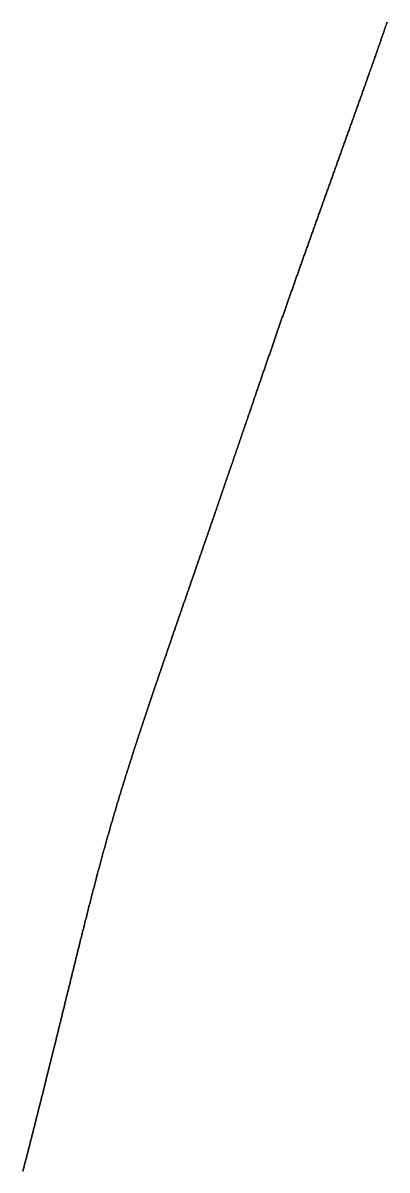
# Model space of a CAD drawing. Header units: inches. Extents: x 130170 to 284068, y 377793 to 804530.
# Drawn here: x 260509.1 to 260525.8, y 746135.8 to 746188.4 of the extents above; entities that cross this region are included whole.
import ezdxf

# ---------------------------------------------------------------- set-up
doc = ezdxf.new("R2010")
doc.units = ezdxf.units.IN
doc.header["$MEASUREMENT"] = 0
doc.layers.add('muni_il', color=7, linetype='Continuous')

msp = doc.modelspace()

# ---------------------------------------------------------------- linework, layer by layer
at = {"layer": 'muni_il'}
for points in [[(260509.084, 746135.805), (260509.11, 746135.907), (260509.137, 746136.008), (260509.163, 746136.109), (260509.189, 746136.21), (260509.215, 746136.311), (260509.241, 746136.412), (260509.266, 746136.513), (260509.292, 746136.614), (260509.318, 746136.714), (260509.344, 746136.814), (260509.369, 746136.915), (260509.395, 746137.015), (260509.421, 746137.114), (260509.446, 746137.214), (260509.472, 746137.314), (260509.497, 746137.413), (260509.522, 746137.512), (260509.547, 746137.611), (260509.572, 746137.71), (260509.598, 746137.809), (260509.623, 746137.907), (260509.647, 746138.006), (260509.672, 746138.104), (260509.697, 746138.202), (260509.722, 746138.299), (260509.747, 746138.397), (260509.771, 746138.494), (260509.796, 746138.591), (260509.82, 746138.688), (260509.845, 746138.785), (260509.869, 746138.882), (260509.893, 746138.978), (260509.917, 746139.074), (260509.942, 746139.17), (260509.966, 746139.266), (260509.99, 746139.361), (260510.014, 746139.456), (260510.037, 746139.551), (260510.061, 746139.646), (260510.085, 746139.741), (260510.108, 746139.835), (260510.132, 746139.929), (260510.155, 746140.023), (260510.179, 746140.117), (260510.202, 746140.21), (260510.225, 746140.303), (260510.248, 746140.396), (260510.271, 746140.488), (260510.294, 746140.581), (260510.317, 746140.673), (260510.34, 746140.765), (260510.363, 746140.856), (260510.385, 746140.947), (260510.408, 746141.038), (260510.431, 746141.129), (260510.453, 746141.22), (260510.475, 746141.31), (260510.498, 746141.4), (260510.52, 746141.49), (260510.542, 746141.579), (260510.564, 746141.668), (260510.586, 746141.757), (260510.608, 746141.846), (260510.63, 746141.934), (260510.651, 746142.022), (260510.673, 746142.11), (260510.695, 746142.197), (260510.716, 746142.284), (260510.738, 746142.371), (260510.759, 746142.458), (260510.78, 746142.544), (260510.801, 746142.63), (260510.822, 746142.716), (260510.843, 746142.801), (260510.864, 746142.886), (260510.885, 746142.971), (260510.906, 746143.056), (260510.927, 746143.14), (260510.947, 746143.224), (260510.968, 746143.307), (260510.988, 746143.391), (260511.009, 746143.474), (260511.029, 746143.556), (260511.049, 746143.639), (260511.07, 746143.721), (260511.09, 746143.803), (260511.11, 746143.884), (260511.13, 746143.966), (260511.15, 746144.047), (260511.169, 746144.127), (260511.189, 746144.208), (260511.209, 746144.287), (260511.228, 746144.367), (260511.248, 746144.447), (260511.267, 746144.526), (260511.287, 746144.605), (260511.306, 746144.683), (260511.325, 746144.761), (260511.344, 746144.839), (260511.363, 746144.917), (260511.383, 746144.994), (260511.401, 746145.071), (260511.42, 746145.148), (260511.439, 746145.224), (260511.458, 746145.3), (260511.477, 746145.376), (260511.495, 746145.451), (260511.514, 746145.527), (260511.532, 746145.602), (260511.551, 746145.676), (260511.569, 746145.75), (260511.587, 746145.825), (260511.606, 746145.898), (260511.624, 746145.972), (260511.642, 746146.045), (260511.66, 746146.118), (260511.678, 746146.191), (260511.696, 746146.263), (260511.714, 746146.335), (260511.732, 746146.407), (260511.75, 746146.478), (260511.767, 746146.549), (260511.785, 746146.62), (260511.803, 746146.691), (260511.82, 746146.762), (260511.838, 746146.832), (260511.855, 746146.902), (260511.873, 746146.971), (260511.89, 746147.041), (260511.908, 746147.11), (260511.925, 746147.179), (260511.942, 746147.247), (260511.959, 746147.316), (260511.977, 746147.384), (260511.994, 746147.451), (260512.011, 746147.519), (260512.028, 746147.586), (260512.045, 746147.654), (260512.062, 746147.72), (260512.079, 746147.787), (260512.096, 746147.853), (260512.113, 746147.92), (260512.129, 746147.986), (260512.146, 746148.051), (260512.163, 746148.117), (260512.18, 746148.182), (260512.196, 746148.247), (260512.213, 746148.312), (260512.23, 746148.377), (260512.246, 746148.441), (260512.263, 746148.506), (260512.28, 746148.57), (260512.296, 746148.633), (260512.313, 746148.697), (260512.329, 746148.761), (260512.346, 746148.824), (260512.362, 746148.887), (260512.378, 746148.95), (260512.395, 746149.013), (260512.411, 746149.075), (260512.428, 746149.137), (260512.444, 746149.2), (260512.461, 746149.262), (260512.477, 746149.324), (260512.493, 746149.385), (260512.51, 746149.447), (260512.526, 746149.508), (260512.542, 746149.57), (260512.559, 746149.631), (260512.575, 746149.692), (260512.591, 746149.753), (260512.608, 746149.813), (260512.624, 746149.874), (260512.64, 746149.934), (260512.657, 746149.995), (260512.673, 746150.055), (260512.689, 746150.115), (260512.706, 746150.175), (260512.722, 746150.235), (260512.738, 746150.295), (260512.755, 746150.354), (260512.771, 746150.414), (260512.787, 746150.473), (260512.804, 746150.533), (260512.82, 746150.592), (260512.837, 746150.651), (260512.853, 746150.71), (260512.87, 746150.769), (260512.886, 746150.828), (260512.903, 746150.887), (260512.919, 746150.946), (260512.936, 746151.005), (260512.952, 746151.064), (260512.969, 746151.122), (260512.985, 746151.181), (260513.002, 746151.24), (260513.019, 746151.298), (260513.035, 746151.356), (260513.052, 746151.415), (260513.069, 746151.473), (260513.085, 746151.532), (260513.102, 746151.59), (260513.119, 746151.648), (260513.136, 746151.707), (260513.153, 746151.765), (260513.17, 746151.823), (260513.187, 746151.882), (260513.204, 746151.94), (260513.221, 746151.998), (260513.238, 746152.056), (260513.255, 746152.114), (260513.272, 746152.173), (260513.289, 746152.231), (260513.307, 746152.289), (260513.324, 746152.348), (260513.341, 746152.406), (260513.359, 746152.464), (260513.376, 746152.523), (260513.393, 746152.581), (260513.411, 746152.64), (260513.429, 746152.698), (260513.446, 746152.757), (260513.464, 746152.815), (260513.482, 746152.874), (260513.499, 746152.932), (260513.517, 746152.991), (260513.535, 746153.05), (260513.553, 746153.109), (260513.571, 746153.168), (260513.589, 746153.226), (260513.607, 746153.285), (260513.625, 746153.345), (260513.644, 746153.404), (260513.662, 746153.463), (260513.68, 746153.522), (260513.699, 746153.582), (260513.717, 746153.641), (260513.736, 746153.701), (260513.754, 746153.76), (260513.773, 746153.82), (260513.792, 746153.88), (260513.811, 746153.94), (260513.829, 746154), (260513.848, 746154.06), (260513.867, 746154.12), (260513.886, 746154.18), (260513.906, 746154.241), (260513.925, 746154.301), (260513.944, 746154.362), (260513.963, 746154.423), (260513.983, 746154.484), (260514.002, 746154.545), (260514.022, 746154.606), (260514.041, 746154.667), (260514.061, 746154.728), (260514.081, 746154.79), (260514.101, 746154.852), (260514.121, 746154.913), (260514.141, 746154.975), (260514.161, 746155.037), (260514.181, 746155.099), (260514.201, 746155.162), (260514.221, 746155.224), (260514.242, 746155.287), (260514.262, 746155.349), (260514.282, 746155.412), (260514.303, 746155.475), (260514.324, 746155.538), (260514.344, 746155.601), (260514.365, 746155.665), (260514.386, 746155.728), (260514.407, 746155.792), (260514.428, 746155.856), (260514.449, 746155.92), (260514.47, 746155.984), (260514.492, 746156.048), (260514.513, 746156.113), (260514.534, 746156.177), (260514.556, 746156.242), (260514.577, 746156.307), (260514.599, 746156.372), (260514.621, 746156.438), (260514.643, 746156.503), (260514.664, 746156.568), (260514.686, 746156.634), (260514.708, 746156.7), (260514.73, 746156.766), (260514.753, 746156.832), (260514.775, 746156.899), (260514.797, 746156.965), (260514.82, 746157.032), (260514.842, 746157.098), (260514.865, 746157.165), (260514.887, 746157.233), (260514.91, 746157.3), (260514.933, 746157.367), (260514.955, 746157.435), (260514.978, 746157.502), (260515.001, 746157.57), (260515.024, 746157.639), (260515.047, 746157.707), (260515.07, 746157.775), (260515.094, 746157.843), (260515.117, 746157.912), (260515.14, 746157.981), (260515.164, 746158.05), (260515.187, 746158.119), (260515.211, 746158.188), (260515.235, 746158.258), (260515.258, 746158.327), (260515.282, 746158.397), (260515.306, 746158.467), (260515.33, 746158.537), (260515.354, 746158.607), (260515.378, 746158.677), (260515.402, 746158.748), (260515.426, 746158.818), (260515.45, 746158.889), (260515.474, 746158.96), (260515.499, 746159.031), (260515.523, 746159.102), (260515.547, 746159.173), (260515.572, 746159.244), (260515.597, 746159.316), (260515.621, 746159.387), (260515.646, 746159.459), (260515.67, 746159.531), (260515.695, 746159.603), (260515.72, 746159.675), (260515.745, 746159.747), (260515.77, 746159.819), (260515.795, 746159.892), (260515.82, 746159.964), (260515.845, 746160.037), (260515.87, 746160.11), (260515.895, 746160.182), (260515.92, 746160.255), (260515.945, 746160.328), (260515.97, 746160.401), (260515.996, 746160.475), (260516.021, 746160.548), (260516.046, 746160.621), (260516.072, 746160.695), (260516.097, 746160.768), (260516.122, 746160.842), (260516.148, 746160.916), (260516.173, 746160.989), (260516.199, 746161.063), (260516.224, 746161.137), (260516.25, 746161.211), (260516.276, 746161.285), (260516.301, 746161.359), (260516.327, 746161.433), (260516.353, 746161.507), (260516.378, 746161.581), (260516.404, 746161.656), (260516.43, 746161.73), (260516.456, 746161.804), (260516.481, 746161.879), (260516.507, 746161.953), (260516.533, 746162.028), (260516.559, 746162.102), (260516.584, 746162.176), (260516.61, 746162.251), (260516.636, 746162.325), (260516.662, 746162.4), (260516.688, 746162.475), (260516.713, 746162.549), (260516.739, 746162.624), (260516.765, 746162.698), (260516.791, 746162.773), (260516.817, 746162.847), (260516.843, 746162.922), (260516.869, 746162.996), (260516.894, 746163.071), (260516.92, 746163.145), (260516.946, 746163.219), (260516.972, 746163.294), (260516.997, 746163.368), (260517.023, 746163.443), (260517.049, 746163.517), (260517.075, 746163.591), (260517.1, 746163.665), (260517.126, 746163.739), (260517.152, 746163.813), (260517.177, 746163.887), (260517.203, 746163.961), (260517.229, 746164.035), (260517.254, 746164.109), (260517.28, 746164.183), (260517.305, 746164.257), (260517.331, 746164.33), (260517.356, 746164.404), (260517.382, 746164.477), (260517.407, 746164.55), (260517.432, 746164.624), (260517.458, 746164.697), (260517.483, 746164.77), (260517.508, 746164.843), (260517.533, 746164.916), (260517.559, 746164.988), (260517.584, 746165.061), (260517.609, 746165.133), (260517.634, 746165.206), (260517.659, 746165.278), (260517.684, 746165.35), (260517.709, 746165.422), (260517.733, 746165.494), (260517.758, 746165.566), (260517.783, 746165.637), (260517.808, 746165.709), (260517.832, 746165.78), (260517.857, 746165.851), (260517.881, 746165.922), (260517.906, 746165.993), (260517.93, 746166.064), (260517.955, 746166.134), (260517.979, 746166.204), (260518.003, 746166.275), (260518.027, 746166.345), (260518.051, 746166.414), (260518.075, 746166.484), (260518.099, 746166.554), (260518.123, 746166.623), (260518.147, 746166.692), (260518.171, 746166.761), (260518.195, 746166.83), (260518.218, 746166.898), (260518.242, 746166.967), (260518.265, 746167.035), (260518.289, 746167.103), (260518.312, 746167.171), (260518.335, 746167.238), (260518.358, 746167.306), (260518.382, 746167.373), (260518.405, 746167.44), (260518.428, 746167.507), (260518.45, 746167.573), (260518.473, 746167.64), (260518.496, 746167.706), (260518.519, 746167.772), (260518.541, 746167.837), (260518.564, 746167.903), (260518.586, 746167.968), (260518.609, 746168.033), (260518.631, 746168.098), (260518.653, 746168.163), (260518.675, 746168.227), (260518.697, 746168.291), (260518.719, 746168.355), (260518.741, 746168.419), (260518.763, 746168.482), (260518.784, 746168.545), (260518.806, 746168.608), (260518.828, 746168.671), (260518.849, 746168.734), (260518.87, 746168.796), (260518.892, 746168.858), (260518.913, 746168.92), (260518.934, 746168.981), (260518.955, 746169.043), (260518.976, 746169.104), (260518.997, 746169.165), (260519.018, 746169.225), (260519.038, 746169.286), (260519.059, 746169.346), (260519.079, 746169.406), (260519.1, 746169.466), (260519.12, 746169.525), (260519.141, 746169.584), (260519.161, 746169.643), (260519.181, 746169.702), (260519.201, 746169.761), (260519.221, 746169.819), (260519.241, 746169.877), (260519.26, 746169.935), (260519.28, 746169.992), (260519.3, 746170.05), (260519.319, 746170.107), (260519.339, 746170.163), (260519.358, 746170.22), (260519.378, 746170.277), (260519.397, 746170.333), (260519.416, 746170.389), (260519.435, 746170.444), (260519.454, 746170.5), (260519.473, 746170.555), (260519.492, 746170.61), (260519.511, 746170.665), (260519.529, 746170.72), (260519.548, 746170.774), (260519.566, 746170.828), (260519.585, 746170.882), (260519.603, 746170.936), (260519.622, 746170.989), (260519.64, 746171.043), (260519.658, 746171.096), (260519.676, 746171.149), (260519.694, 746171.202), (260519.712, 746171.254), (260519.73, 746171.306), (260519.748, 746171.358), (260519.766, 746171.41), (260519.783, 746171.462), (260519.801, 746171.513), (260519.819, 746171.565), (260519.836, 746171.616), (260519.854, 746171.667), (260519.871, 746171.718), (260519.888, 746171.768), (260519.906, 746171.818), (260519.923, 746171.869), (260519.94, 746171.919), (260519.957, 746171.968), (260519.974, 746172.018), (260519.991, 746172.068), (260520.008, 746172.117), (260520.025, 746172.166), (260520.042, 746172.215), (260520.059, 746172.264), (260520.075, 746172.313), (260520.092, 746172.362), (260520.109, 746172.41), (260520.125, 746172.458), (260520.142, 746172.506), (260520.158, 746172.554), (260520.175, 746172.602), (260520.191, 746172.65), (260520.207, 746172.697), (260520.224, 746172.745), (260520.24, 746172.792), (260520.256, 746172.839), (260520.272, 746172.887), (260520.289, 746172.933), (260520.305, 746172.98), (260520.321, 746173.027), (260520.337, 746173.074), (260520.353, 746173.12), (260520.369, 746173.167), (260520.385, 746173.213), (260520.401, 746173.259), (260520.417, 746173.305), (260520.433, 746173.351), (260520.449, 746173.397), (260520.464, 746173.443), (260520.48, 746173.489), (260520.496, 746173.534), (260520.512, 746173.58), (260520.528, 746173.626), (260520.543, 746173.671), (260520.559, 746173.717), (260520.575, 746173.762), (260520.591, 746173.807), (260520.606, 746173.852), (260520.622, 746173.898), (260520.638, 746173.943), (260520.653, 746173.988), (260520.669, 746174.033), (260520.685, 746174.078), (260520.7, 746174.123), (260520.716, 746174.168), (260520.731, 746174.213), (260520.747, 746174.257), (260520.763, 746174.302), (260520.778, 746174.347), (260520.794, 746174.392), (260520.809, 746174.436), (260520.825, 746174.481), (260520.841, 746174.526), (260520.856, 746174.57), (260520.872, 746174.615), (260520.887, 746174.66), (260520.903, 746174.704), (260520.918, 746174.749), (260520.934, 746174.794), (260520.95, 746174.838), (260520.965, 746174.883), (260520.981, 746174.928), (260520.997, 746174.972), (260521.012, 746175.017), (260521.028, 746175.062), (260521.044, 746175.107), (260521.059, 746175.151), (260521.075, 746175.196), (260521.091, 746175.241), (260521.106, 746175.286), (260521.122, 746175.33), (260521.138, 746175.375), (260521.154, 746175.42), (260521.169, 746175.465), (260521.185, 746175.51), (260521.201, 746175.555), (260521.217, 746175.6), (260521.233, 746175.645), (260521.249, 746175.69), (260521.265, 746175.736), (260521.281, 746175.781), (260521.296, 746175.826), (260521.313, 746175.872), (260521.328, 746175.917), (260521.345, 746175.962), (260521.361, 746176.008), (260521.377, 746176.053), (260521.393, 746176.099), (260521.409, 746176.145), (260521.425, 746176.19), (260521.441, 746176.236), (260521.457, 746176.282), (260521.474, 746176.328), (260521.49, 746176.374), (260521.506, 746176.42), (260521.523, 746176.466), (260521.539, 746176.512), (260521.555, 746176.558), (260521.572, 746176.605), (260521.588, 746176.651), (260521.605, 746176.697), (260521.621, 746176.744), (260521.638, 746176.791), (260521.654, 746176.837), (260521.671, 746176.884), (260521.687, 746176.931), (260521.704, 746176.978), (260521.72, 746177.025), (260521.737, 746177.072), (260521.754, 746177.119), (260521.771, 746177.166), (260521.788, 746177.213), (260521.804, 746177.261), (260521.821, 746177.308), (260521.838, 746177.355), (260521.855, 746177.403), (260521.872, 746177.451), (260521.889, 746177.498), (260521.906, 746177.546), (260521.923, 746177.594), (260521.94, 746177.642), (260521.957, 746177.69), (260521.974, 746177.738), (260521.991, 746177.786), (260522.009, 746177.835), (260522.026, 746177.883), (260522.043, 746177.931), (260522.06, 746177.98), (260522.078, 746178.028), (260522.095, 746178.077), (260522.112, 746178.126), (260522.13, 746178.175), (260522.147, 746178.223), (260522.165, 746178.272), (260522.182, 746178.321), (260522.199, 746178.37), (260522.217, 746178.419), (260522.235, 746178.469), (260522.252, 746178.518), (260522.27, 746178.567), (260522.287, 746178.617), (260522.305, 746178.666), (260522.323, 746178.716), (260522.34, 746178.765), (260522.358, 746178.815), (260522.376, 746178.864), (260522.394, 746178.914), (260522.411, 746178.964), (260522.429, 746179.014), (260522.447, 746179.064), (260522.465, 746179.114), (260522.483, 746179.163), (260522.5, 746179.214), (260522.518, 746179.264), (260522.536, 746179.314), (260522.554, 746179.364), (260522.572, 746179.414), (260522.59, 746179.464), (260522.608, 746179.515), (260522.626, 746179.565), (260522.644, 746179.615), (260522.662, 746179.666), (260522.68, 746179.716), (260522.698, 746179.767), (260522.716, 746179.817), (260522.734, 746179.868), (260522.752, 746179.918), (260522.771, 746179.969), (260522.789, 746180.02), (260522.807, 746180.07), (260522.825, 746180.121), (260522.843, 746180.172), (260522.861, 746180.222), (260522.879, 746180.273), (260522.897, 746180.324), (260522.916, 746180.375), (260522.934, 746180.425), (260522.952, 746180.476), (260522.97, 746180.527), (260522.988, 746180.578), (260523.007, 746180.629), (260523.025, 746180.679), (260523.043, 746180.73), (260523.061, 746180.781), (260523.079, 746180.832), (260523.097, 746180.883), (260523.116, 746180.933), (260523.134, 746180.984), (260523.152, 746181.035), (260523.17, 746181.086), (260523.188, 746181.137), (260523.207, 746181.187), (260523.225, 746181.238), (260523.243, 746181.289), (260523.261, 746181.34), (260523.279, 746181.39), (260523.298, 746181.441), (260523.316, 746181.492), (260523.334, 746181.543), (260523.352, 746181.593), (260523.37, 746181.644), (260523.388, 746181.695), (260523.406, 746181.745), (260523.425, 746181.796), (260523.443, 746181.847), (260523.461, 746181.897), (260523.479, 746181.948), (260523.497, 746181.998), (260523.515, 746182.049), (260523.534, 746182.1), (260523.552, 746182.15), (260523.57, 746182.201), (260523.588, 746182.251), (260523.606, 746182.302), (260523.624, 746182.352), (260523.642, 746182.402), (260523.66, 746182.453), (260523.678, 746182.503), (260523.696, 746182.554), (260523.714, 746182.604), (260523.732, 746182.654), (260523.751, 746182.705), (260523.769, 746182.755), (260523.787, 746182.805), (260523.805, 746182.856), (260523.823, 746182.906), (260523.841, 746182.956), (260523.859, 746183.007), (260523.877, 746183.057), (260523.895, 746183.107), (260523.913, 746183.157), (260523.931, 746183.208), (260523.949, 746183.258), (260523.967, 746183.308), (260523.985, 746183.358), (260524.003, 746183.409), (260524.021, 746183.459), (260524.039, 746183.509), (260524.057, 746183.56), (260524.075, 746183.61), (260524.093, 746183.66), (260524.111, 746183.711), (260524.129, 746183.761), (260524.148, 746183.811), (260524.166, 746183.862), (260524.184, 746183.912), (260524.202, 746183.963), (260524.22, 746184.013), (260524.238, 746184.064), (260524.256, 746184.115), (260524.274, 746184.165), (260524.293, 746184.216), (260524.311, 746184.267), (260524.329, 746184.318), (260524.347, 746184.369), (260524.365, 746184.419), (260524.384, 746184.47), (260524.402, 746184.522), (260524.42, 746184.573), (260524.439, 746184.624), (260524.457, 746184.675), (260524.475, 746184.727), (260524.494, 746184.778), (260524.512, 746184.83), (260524.531, 746184.881), (260524.549, 746184.933), (260524.568, 746184.985), (260524.586, 746185.037), (260524.605, 746185.089), (260524.623, 746185.141), (260524.642, 746185.193), (260524.661, 746185.246), (260524.68, 746185.298), (260524.698, 746185.351), (260524.717, 746185.404), (260524.736, 746185.457), (260524.755, 746185.51), (260524.774, 746185.563), (260524.793, 746185.617), (260524.812, 746185.671), (260524.831, 746185.724), (260524.851, 746185.778), (260524.87, 746185.832), (260524.889, 746185.887), (260524.908, 746185.941), (260524.928, 746185.996), (260524.947, 746186.051), (260524.967, 746186.106), (260524.986, 746186.161), (260525.006, 746186.216), (260525.026, 746186.272), (260525.045, 746186.328), (260525.065, 746186.384), (260525.085, 746186.44), (260525.105, 746186.497), (260525.125, 746186.554), (260525.145, 746186.611), (260525.165, 746186.668), (260525.186, 746186.725), (260525.206, 746186.783), (260525.226, 746186.841), (260525.247, 746186.899), (260525.267, 746186.958), (260525.288, 746187.016), (260525.309, 746187.075), (260525.329, 746187.135), (260525.35, 746187.194), (260525.371, 746187.254), (260525.392, 746187.314), (260525.413, 746187.374), (260525.435, 746187.435), (260525.456, 746187.496), (260525.477, 746187.557), (260525.499, 746187.619), (260525.52, 746187.681), (260525.542, 746187.743), (260525.563, 746187.805), (260525.585, 746187.868), (260525.607, 746187.931), (260525.629, 746187.994), (260525.651, 746188.058), (260525.673, 746188.122), (260525.695, 746188.186), (260525.718, 746188.251), (260525.74, 746188.315), (260525.762, 746188.381), (260525.785, 746188.446)], [(260525.785, 746188.446), (260525.762, 746188.381), (260525.74, 746188.315), (260525.718, 746188.251), (260525.695, 746188.186), (260525.673, 746188.122), (260525.651, 746188.058), (260525.629, 746187.994), (260525.607, 746187.931), (260525.585, 746187.868), (260525.563, 746187.805), (260525.542, 746187.743), (260525.52, 746187.681), (260525.499, 746187.619), (260525.477, 746187.557), (260525.456, 746187.496), (260525.435, 746187.435), (260525.413, 746187.374), (260525.392, 746187.314), (260525.371, 746187.254), (260525.35, 746187.194), (260525.329, 746187.135), (260525.309, 746187.075), (260525.288, 746187.016), (260525.267, 746186.958), (260525.247, 746186.899), (260525.226, 746186.841), (260525.206, 746186.783), (260525.186, 746186.725), (260525.165, 746186.668), (260525.145, 746186.611), (260525.125, 746186.554), (260525.105, 746186.497), (260525.085, 746186.44), (260525.065, 746186.384), (260525.045, 746186.328), (260525.026, 746186.272), (260525.006, 746186.216), (260524.986, 746186.161), (260524.967, 746186.106), (260524.947, 746186.051), (260524.928, 746185.996), (260524.908, 746185.941), (260524.889, 746185.887), (260524.87, 746185.832), (260524.851, 746185.778), (260524.831, 746185.724), (260524.812, 746185.671), (260524.793, 746185.617), (260524.774, 746185.563), (260524.755, 746185.51), (260524.736, 746185.457), (260524.717, 746185.404), (260524.698, 746185.351), (260524.68, 746185.298), (260524.661, 746185.246), (260524.642, 746185.193), (260524.623, 746185.141), (260524.605, 746185.089), (260524.586, 746185.037), (260524.568, 746184.985), (260524.549, 746184.933), (260524.531, 746184.881), (260524.512, 746184.83), (260524.494, 746184.778), (260524.475, 746184.727), (260524.457, 746184.675), (260524.439, 746184.624), (260524.42, 746184.573), (260524.402, 746184.522), (260524.384, 746184.47), (260524.365, 746184.419), (260524.347, 746184.369), (260524.329, 746184.318), (260524.311, 746184.267), (260524.293, 746184.216), (260524.274, 746184.165), (260524.256, 746184.115), (260524.238, 746184.064), (260524.22, 746184.013), (260524.202, 746183.963), (260524.184, 746183.912), (260524.166, 746183.862), (260524.148, 746183.811), (260524.129, 746183.761), (260524.111, 746183.711), (260524.093, 746183.66), (260524.075, 746183.61), (260524.057, 746183.56), (260524.039, 746183.509), (260524.021, 746183.459), (260524.003, 746183.409), (260523.985, 746183.358), (260523.967, 746183.308), (260523.949, 746183.258), (260523.931, 746183.208), (260523.913, 746183.157), (260523.895, 746183.107), (260523.877, 746183.057), (260523.859, 746183.007), (260523.841, 746182.956), (260523.823, 746182.906), (260523.805, 746182.856), (260523.787, 746182.805), (260523.769, 746182.755), (260523.751, 746182.705), (260523.732, 746182.654), (260523.714, 746182.604), (260523.696, 746182.554), (260523.678, 746182.503), (260523.66, 746182.453), (260523.642, 746182.402), (260523.624, 746182.352), (260523.606, 746182.302), (260523.588, 746182.251), (260523.57, 746182.201), (260523.552, 746182.15), (260523.534, 746182.1), (260523.515, 746182.049), (260523.497, 746181.998), (260523.479, 746181.948), (260523.461, 746181.897), (260523.443, 746181.847), (260523.425, 746181.796), (260523.406, 746181.745), (260523.388, 746181.695), (260523.37, 746181.644), (260523.352, 746181.593), (260523.334, 746181.543), (260523.316, 746181.492), (260523.298, 746181.441), (260523.279, 746181.39), (260523.261, 746181.34), (260523.243, 746181.289), (260523.225, 746181.238), (260523.207, 746181.187), (260523.188, 746181.137), (260523.17, 746181.086), (260523.152, 746181.035), (260523.134, 746180.984), (260523.116, 746180.933), (260523.097, 746180.883), (260523.079, 746180.832), (260523.061, 746180.781), (260523.043, 746180.73), (260523.025, 746180.679), (260523.007, 746180.629), (260522.988, 746180.578), (260522.97, 746180.527), (260522.952, 746180.476), (260522.934, 746180.425), (260522.916, 746180.375), (260522.897, 746180.324), (260522.879, 746180.273), (260522.861, 746180.222), (260522.843, 746180.172), (260522.825, 746180.121), (260522.807, 746180.07), (260522.789, 746180.02), (260522.771, 746179.969), (260522.752, 746179.918), (260522.734, 746179.868), (260522.716, 746179.817), (260522.698, 746179.767), (260522.68, 746179.716), (260522.662, 746179.666), (260522.644, 746179.615), (260522.626, 746179.565), (260522.608, 746179.515), (260522.59, 746179.464), (260522.572, 746179.414), (260522.554, 746179.364), (260522.536, 746179.314), (260522.518, 746179.264), (260522.5, 746179.214), (260522.483, 746179.163), (260522.465, 746179.114), (260522.447, 746179.064), (260522.429, 746179.014), (260522.411, 746178.964), (260522.394, 746178.914), (260522.376, 746178.864), (260522.358, 746178.815), (260522.34, 746178.765), (260522.323, 746178.716), (260522.305, 746178.666), (260522.287, 746178.617), (260522.27, 746178.567), (260522.252, 746178.518), (260522.235, 746178.469), (260522.217, 746178.419), (260522.199, 746178.37), (260522.182, 746178.321), (260522.165, 746178.272), (260522.147, 746178.223), (260522.13, 746178.175), (260522.112, 746178.126), (260522.095, 746178.077), (260522.078, 746178.028), (260522.06, 746177.98), (260522.043, 746177.931), (260522.026, 746177.883), (260522.009, 746177.835), (260521.991, 746177.786), (260521.974, 746177.738), (260521.957, 746177.69), (260521.94, 746177.642), (260521.923, 746177.594), (260521.906, 746177.546), (260521.889, 746177.498), (260521.872, 746177.451), (260521.855, 746177.403), (260521.838, 746177.355), (260521.821, 746177.308), (260521.804, 746177.261), (260521.788, 746177.213), (260521.771, 746177.166), (260521.754, 746177.119), (260521.737, 746177.072), (260521.72, 746177.025), (260521.704, 746176.978), (260521.687, 746176.931), (260521.671, 746176.884), (260521.654, 746176.837), (260521.638, 746176.791), (260521.621, 746176.744), (260521.605, 746176.697), (260521.588, 746176.651), (260521.572, 746176.605), (260521.555, 746176.558), (260521.539, 746176.512), (260521.523, 746176.466), (260521.506, 746176.42), (260521.49, 746176.374), (260521.474, 746176.328), (260521.457, 746176.282), (260521.441, 746176.236), (260521.425, 746176.19), (260521.409, 746176.145), (260521.393, 746176.099), (260521.377, 746176.053), (260521.361, 746176.008), (260521.345, 746175.962), (260521.328, 746175.917), (260521.313, 746175.872), (260521.296, 746175.826), (260521.281, 746175.781), (260521.265, 746175.736), (260521.249, 746175.69), (260521.233, 746175.645), (260521.217, 746175.6), (260521.201, 746175.555), (260521.185, 746175.51), (260521.169, 746175.465), (260521.154, 746175.42), (260521.138, 746175.375), (260521.122, 746175.33), (260521.106, 746175.286), (260521.091, 746175.241), (260521.075, 746175.196), (260521.059, 746175.151), (260521.044, 746175.107), (260521.028, 746175.062), (260521.012, 746175.017), (260520.997, 746174.972), (260520.981, 746174.928), (260520.965, 746174.883), (260520.95, 746174.838), (260520.934, 746174.794), (260520.918, 746174.749), (260520.903, 746174.704), (260520.887, 746174.66), (260520.872, 746174.615), (260520.856, 746174.57), (260520.841, 746174.526), (260520.825, 746174.481), (260520.809, 746174.436), (260520.794, 746174.392), (260520.778, 746174.347), (260520.763, 746174.302), (260520.747, 746174.257), (260520.731, 746174.213), (260520.716, 746174.168), (260520.7, 746174.123), (260520.685, 746174.078), (260520.669, 746174.033), (260520.653, 746173.988), (260520.638, 746173.943), (260520.622, 746173.898), (260520.606, 746173.852), (260520.591, 746173.807), (260520.575, 746173.762), (260520.559, 746173.717), (260520.543, 746173.671), (260520.528, 746173.626), (260520.512, 746173.58), (260520.496, 746173.534), (260520.48, 746173.489), (260520.464, 746173.443), (260520.449, 746173.397), (260520.433, 746173.351), (260520.417, 746173.305), (260520.401, 746173.259), (260520.385, 746173.213), (260520.369, 746173.167), (260520.353, 746173.12), (260520.337, 746173.074), (260520.321, 746173.027), (260520.305, 746172.98), (260520.289, 746172.933), (260520.272, 746172.887), (260520.256, 746172.839), (260520.24, 746172.792), (260520.224, 746172.745), (260520.207, 746172.697), (260520.191, 746172.65), (260520.175, 746172.602), (260520.158, 746172.554), (260520.142, 746172.506), (260520.125, 746172.458), (260520.109, 746172.41), (260520.092, 746172.362), (260520.075, 746172.313), (260520.059, 746172.264), (260520.042, 746172.215), (260520.025, 746172.166), (260520.008, 746172.117), (260519.991, 746172.068), (260519.974, 746172.018), (260519.957, 746171.968), (260519.94, 746171.919), (260519.923, 746171.869), (260519.906, 746171.818), (260519.888, 746171.768), (260519.871, 746171.718), (260519.854, 746171.667), (260519.836, 746171.616), (260519.819, 746171.565), (260519.801, 746171.513), (260519.783, 746171.462), (260519.766, 746171.41), (260519.748, 746171.358), (260519.73, 746171.306), (260519.712, 746171.254), (260519.694, 746171.202), (260519.676, 746171.149), (260519.658, 746171.096), (260519.64, 746171.043), (260519.622, 746170.989), (260519.603, 746170.936), (260519.585, 746170.882), (260519.566, 746170.828), (260519.548, 746170.774), (260519.529, 746170.72), (260519.511, 746170.665), (260519.492, 746170.61), (260519.473, 746170.555), (260519.454, 746170.5), (260519.435, 746170.444), (260519.416, 746170.389), (260519.397, 746170.333), (260519.378, 746170.277), (260519.358, 746170.22), (260519.339, 746170.163), (260519.319, 746170.107), (260519.3, 746170.05), (260519.28, 746169.992), (260519.26, 746169.935), (260519.241, 746169.877), (260519.221, 746169.819), (260519.201, 746169.761), (260519.181, 746169.702), (260519.161, 746169.643), (260519.141, 746169.584), (260519.12, 746169.525), (260519.1, 746169.466), (260519.079, 746169.406), (260519.059, 746169.346), (260519.038, 746169.286), (260519.018, 746169.225), (260518.997, 746169.165), (260518.976, 746169.104), (260518.955, 746169.043), (260518.934, 746168.981), (260518.913, 746168.92), (260518.892, 746168.858), (260518.87, 746168.796), (260518.849, 746168.734), (260518.828, 746168.671), (260518.806, 746168.608), (260518.784, 746168.545), (260518.763, 746168.482), (260518.741, 746168.419), (260518.719, 746168.355), (260518.697, 746168.291), (260518.675, 746168.227), (260518.653, 746168.163), (260518.631, 746168.098), (260518.609, 746168.033), (260518.586, 746167.968), (260518.564, 746167.903), (260518.541, 746167.837), (260518.519, 746167.772), (260518.496, 746167.706), (260518.473, 746167.64), (260518.45, 746167.573), (260518.428, 746167.507), (260518.405, 746167.44), (260518.382, 746167.373), (260518.358, 746167.306), (260518.335, 746167.238), (260518.312, 746167.171), (260518.289, 746167.103), (260518.265, 746167.035), (260518.242, 746166.967), (260518.218, 746166.898), (260518.195, 746166.83), (260518.171, 746166.761), (260518.147, 746166.692), (260518.123, 746166.623), (260518.099, 746166.554), (260518.075, 746166.484), (260518.051, 746166.414), (260518.027, 746166.345), (260518.003, 746166.275), (260517.979, 746166.204), (260517.955, 746166.134), (260517.93, 746166.064), (260517.906, 746165.993), (260517.881, 746165.922), (260517.857, 746165.851), (260517.832, 746165.78), (260517.808, 746165.709), (260517.783, 746165.637), (260517.758, 746165.566), (260517.733, 746165.494), (260517.709, 746165.422), (260517.684, 746165.35), (260517.659, 746165.278), (260517.634, 746165.206), (260517.609, 746165.133), (260517.584, 746165.061), (260517.559, 746164.988), (260517.533, 746164.916), (260517.508, 746164.843), (260517.483, 746164.77), (260517.458, 746164.697), (260517.432, 746164.624), (260517.407, 746164.55), (260517.382, 746164.477), (260517.356, 746164.404), (260517.331, 746164.33), (260517.305, 746164.257), (260517.28, 746164.183), (260517.254, 746164.109), (260517.229, 746164.035), (260517.203, 746163.961), (260517.177, 746163.887), (260517.152, 746163.813), (260517.126, 746163.739), (260517.1, 746163.665), (260517.075, 746163.591), (260517.049, 746163.517), (260517.023, 746163.443), (260516.997, 746163.368), (260516.972, 746163.294), (260516.946, 746163.219), (260516.92, 746163.145), (260516.894, 746163.071), (260516.869, 746162.996), (260516.843, 746162.922), (260516.817, 746162.847), (260516.791, 746162.773), (260516.765, 746162.698), (260516.739, 746162.624), (260516.713, 746162.549), (260516.688, 746162.475), (260516.662, 746162.4), (260516.636, 746162.325), (260516.61, 746162.251), (260516.584, 746162.176), (260516.559, 746162.102), (260516.533, 746162.028), (260516.507, 746161.953), (260516.481, 746161.879), (260516.456, 746161.804), (260516.43, 746161.73), (260516.404, 746161.656), (260516.378, 746161.581), (260516.353, 746161.507), (260516.327, 746161.433), (260516.301, 746161.359), (260516.276, 746161.285), (260516.25, 746161.211), (260516.224, 746161.137), (260516.199, 746161.063), (260516.173, 746160.989), (260516.148, 746160.916), (260516.122, 746160.842), (260516.097, 746160.768), (260516.072, 746160.695), (260516.046, 746160.621), (260516.021, 746160.548), (260515.996, 746160.475), (260515.97, 746160.401), (260515.945, 746160.328), (260515.92, 746160.255), (260515.895, 746160.182), (260515.87, 746160.11), (260515.845, 746160.037), (260515.82, 746159.964), (260515.795, 746159.892), (260515.77, 746159.819), (260515.745, 746159.747), (260515.72, 746159.675), (260515.695, 746159.603), (260515.67, 746159.531), (260515.646, 746159.459), (260515.621, 746159.387), (260515.597, 746159.316), (260515.572, 746159.244), (260515.547, 746159.173), (260515.523, 746159.102), (260515.499, 746159.031), (260515.474, 746158.96), (260515.45, 746158.889), (260515.426, 746158.818), (260515.402, 746158.748), (260515.378, 746158.677), (260515.354, 746158.607), (260515.33, 746158.537), (260515.306, 746158.467), (260515.282, 746158.397), (260515.258, 746158.327), (260515.235, 746158.258), (260515.211, 746158.188), (260515.187, 746158.119), (260515.164, 746158.05), (260515.14, 746157.981), (260515.117, 746157.912), (260515.094, 746157.843), (260515.07, 746157.775), (260515.047, 746157.707), (260515.024, 746157.639), (260515.001, 746157.57), (260514.978, 746157.502), (260514.955, 746157.435), (260514.933, 746157.367), (260514.91, 746157.3), (260514.887, 746157.233), (260514.865, 746157.165), (260514.842, 746157.098), (260514.82, 746157.032), (260514.797, 746156.965), (260514.775, 746156.899), (260514.753, 746156.832), (260514.73, 746156.766), (260514.708, 746156.7), (260514.686, 746156.634), (260514.664, 746156.568), (260514.643, 746156.503), (260514.621, 746156.438), (260514.599, 746156.372), (260514.577, 746156.307), (260514.556, 746156.242), (260514.534, 746156.177), (260514.513, 746156.113), (260514.492, 746156.048), (260514.47, 746155.984), (260514.449, 746155.92), (260514.428, 746155.856), (260514.407, 746155.792), (260514.386, 746155.728), (260514.365, 746155.665), (260514.344, 746155.601), (260514.324, 746155.538), (260514.303, 746155.475), (260514.282, 746155.412), (260514.262, 746155.349), (260514.242, 746155.287), (260514.221, 746155.224), (260514.201, 746155.162), (260514.181, 746155.099), (260514.161, 746155.037), (260514.141, 746154.975), (260514.121, 746154.913), (260514.101, 746154.852), (260514.081, 746154.79), (260514.061, 746154.728), (260514.041, 746154.667), (260514.022, 746154.606), (260514.002, 746154.545), (260513.983, 746154.484), (260513.963, 746154.423), (260513.944, 746154.362), (260513.925, 746154.301), (260513.906, 746154.241), (260513.886, 746154.18), (260513.867, 746154.12), (260513.848, 746154.06), (260513.829, 746154), (260513.811, 746153.94), (260513.792, 746153.88), (260513.773, 746153.82), (260513.754, 746153.76), (260513.736, 746153.701), (260513.717, 746153.641), (260513.699, 746153.582), (260513.68, 746153.522), (260513.662, 746153.463), (260513.644, 746153.404), (260513.625, 746153.345), (260513.607, 746153.285), (260513.589, 746153.226), (260513.571, 746153.168), (260513.553, 746153.109), (260513.535, 746153.05), (260513.517, 746152.991), (260513.499, 746152.932), (260513.482, 746152.874), (260513.464, 746152.815), (260513.446, 746152.757), (260513.429, 746152.698), (260513.411, 746152.64), (260513.393, 746152.581), (260513.376, 746152.523), (260513.359, 746152.464), (260513.341, 746152.406), (260513.324, 746152.348), (260513.307, 746152.289), (260513.289, 746152.231), (260513.272, 746152.173), (260513.255, 746152.114), (260513.238, 746152.056), (260513.221, 746151.998), (260513.204, 746151.94), (260513.187, 746151.882), (260513.17, 746151.823), (260513.153, 746151.765), (260513.136, 746151.707), (260513.119, 746151.648), (260513.102, 746151.59), (260513.085, 746151.532), (260513.069, 746151.473), (260513.052, 746151.415), (260513.035, 746151.356), (260513.019, 746151.298), (260513.002, 746151.24), (260512.985, 746151.181), (260512.969, 746151.122), (260512.952, 746151.064), (260512.936, 746151.005), (260512.919, 746150.946), (260512.903, 746150.887), (260512.886, 746150.828), (260512.87, 746150.769), (260512.853, 746150.71), (260512.837, 746150.651), (260512.82, 746150.592), (260512.804, 746150.533), (260512.787, 746150.473), (260512.771, 746150.414), (260512.755, 746150.354), (260512.738, 746150.295), (260512.722, 746150.235), (260512.706, 746150.175), (260512.689, 746150.115), (260512.673, 746150.055), (260512.657, 746149.995), (260512.64, 746149.934), (260512.624, 746149.874), (260512.608, 746149.813), (260512.591, 746149.753), (260512.575, 746149.692), (260512.559, 746149.631), (260512.542, 746149.57), (260512.526, 746149.508), (260512.51, 746149.447), (260512.493, 746149.385), (260512.477, 746149.324), (260512.461, 746149.262), (260512.444, 746149.2), (260512.428, 746149.137), (260512.411, 746149.075), (260512.395, 746149.013), (260512.378, 746148.95), (260512.362, 746148.887), (260512.346, 746148.824), (260512.329, 746148.761), (260512.313, 746148.697), (260512.296, 746148.633), (260512.28, 746148.57), (260512.263, 746148.506), (260512.246, 746148.441), (260512.23, 746148.377), (260512.213, 746148.312), (260512.196, 746148.247), (260512.18, 746148.182), (260512.163, 746148.117), (260512.146, 746148.051), (260512.129, 746147.986), (260512.113, 746147.92), (260512.096, 746147.853), (260512.079, 746147.787), (260512.062, 746147.72), (260512.045, 746147.654), (260512.028, 746147.586), (260512.011, 746147.519), (260511.994, 746147.451), (260511.977, 746147.384), (260511.959, 746147.316), (260511.942, 746147.247), (260511.925, 746147.179), (260511.908, 746147.11), (260511.89, 746147.041), (260511.873, 746146.971), (260511.855, 746146.902), (260511.838, 746146.832), (260511.82, 746146.762), (260511.803, 746146.691), (260511.785, 746146.62), (260511.767, 746146.549), (260511.75, 746146.478), (260511.732, 746146.407), (260511.714, 746146.335), (260511.696, 746146.263), (260511.678, 746146.191), (260511.66, 746146.118), (260511.642, 746146.045), (260511.624, 746145.972), (260511.606, 746145.898), (260511.587, 746145.825), (260511.569, 746145.75), (260511.551, 746145.676), (260511.532, 746145.602), (260511.514, 746145.527), (260511.495, 746145.451), (260511.477, 746145.376), (260511.458, 746145.3), (260511.439, 746145.224), (260511.42, 746145.148), (260511.401, 746145.071), (260511.383, 746144.994), (260511.363, 746144.917), (260511.344, 746144.839), (260511.325, 746144.761), (260511.306, 746144.683), (260511.287, 746144.605), (260511.267, 746144.526), (260511.248, 746144.447), (260511.228, 746144.367), (260511.209, 746144.287), (260511.189, 746144.208), (260511.169, 746144.127), (260511.15, 746144.047), (260511.13, 746143.966), (260511.11, 746143.884), (260511.09, 746143.803), (260511.07, 746143.721), (260511.049, 746143.639), (260511.029, 746143.556), (260511.009, 746143.474), (260510.988, 746143.391), (260510.968, 746143.307), (260510.947, 746143.224), (260510.927, 746143.14), (260510.906, 746143.056), (260510.885, 746142.971), (260510.864, 746142.886), (260510.843, 746142.801), (260510.822, 746142.716), (260510.801, 746142.63), (260510.78, 746142.544), (260510.759, 746142.458), (260510.738, 746142.371), (260510.716, 746142.284), (260510.695, 746142.197), (260510.673, 746142.11), (260510.651, 746142.022), (260510.63, 746141.934), (260510.608, 746141.846), (260510.586, 746141.757), (260510.564, 746141.668), (260510.542, 746141.579), (260510.52, 746141.49), (260510.498, 746141.4), (260510.475, 746141.31), (260510.453, 746141.22), (260510.431, 746141.129), (260510.408, 746141.038), (260510.385, 746140.947), (260510.363, 746140.856), (260510.34, 746140.765), (260510.317, 746140.673), (260510.294, 746140.581), (260510.271, 746140.488), (260510.248, 746140.396), (260510.225, 746140.303), (260510.202, 746140.21), (260510.179, 746140.117), (260510.155, 746140.023), (260510.132, 746139.929), (260510.108, 746139.835), (260510.085, 746139.741), (260510.061, 746139.646), (260510.037, 746139.551), (260510.014, 746139.456), (260509.99, 746139.361), (260509.966, 746139.266), (260509.942, 746139.17), (260509.917, 746139.074), (260509.893, 746138.978), (260509.869, 746138.882), (260509.845, 746138.785), (260509.82, 746138.688), (260509.796, 746138.591), (260509.771, 746138.494), (260509.747, 746138.397), (260509.722, 746138.299), (260509.697, 746138.202), (260509.672, 746138.104), (260509.647, 746138.006), (260509.623, 746137.907), (260509.598, 746137.809), (260509.572, 746137.71), (260509.547, 746137.611), (260509.522, 746137.512), (260509.497, 746137.413), (260509.472, 746137.314), (260509.446, 746137.214), (260509.421, 746137.114), (260509.395, 746137.015), (260509.369, 746136.915), (260509.344, 746136.814), (260509.318, 746136.714), (260509.292, 746136.614), (260509.266, 746136.513), (260509.241, 746136.412), (260509.215, 746136.311), (260509.189, 746136.21), (260509.163, 746136.109), (260509.137, 746136.008), (260509.11, 746135.907), (260509.084, 746135.805)]]:
    msp.add_lwpolyline(points, dxfattribs=at)

doc.saveas('drawing.dxf')
